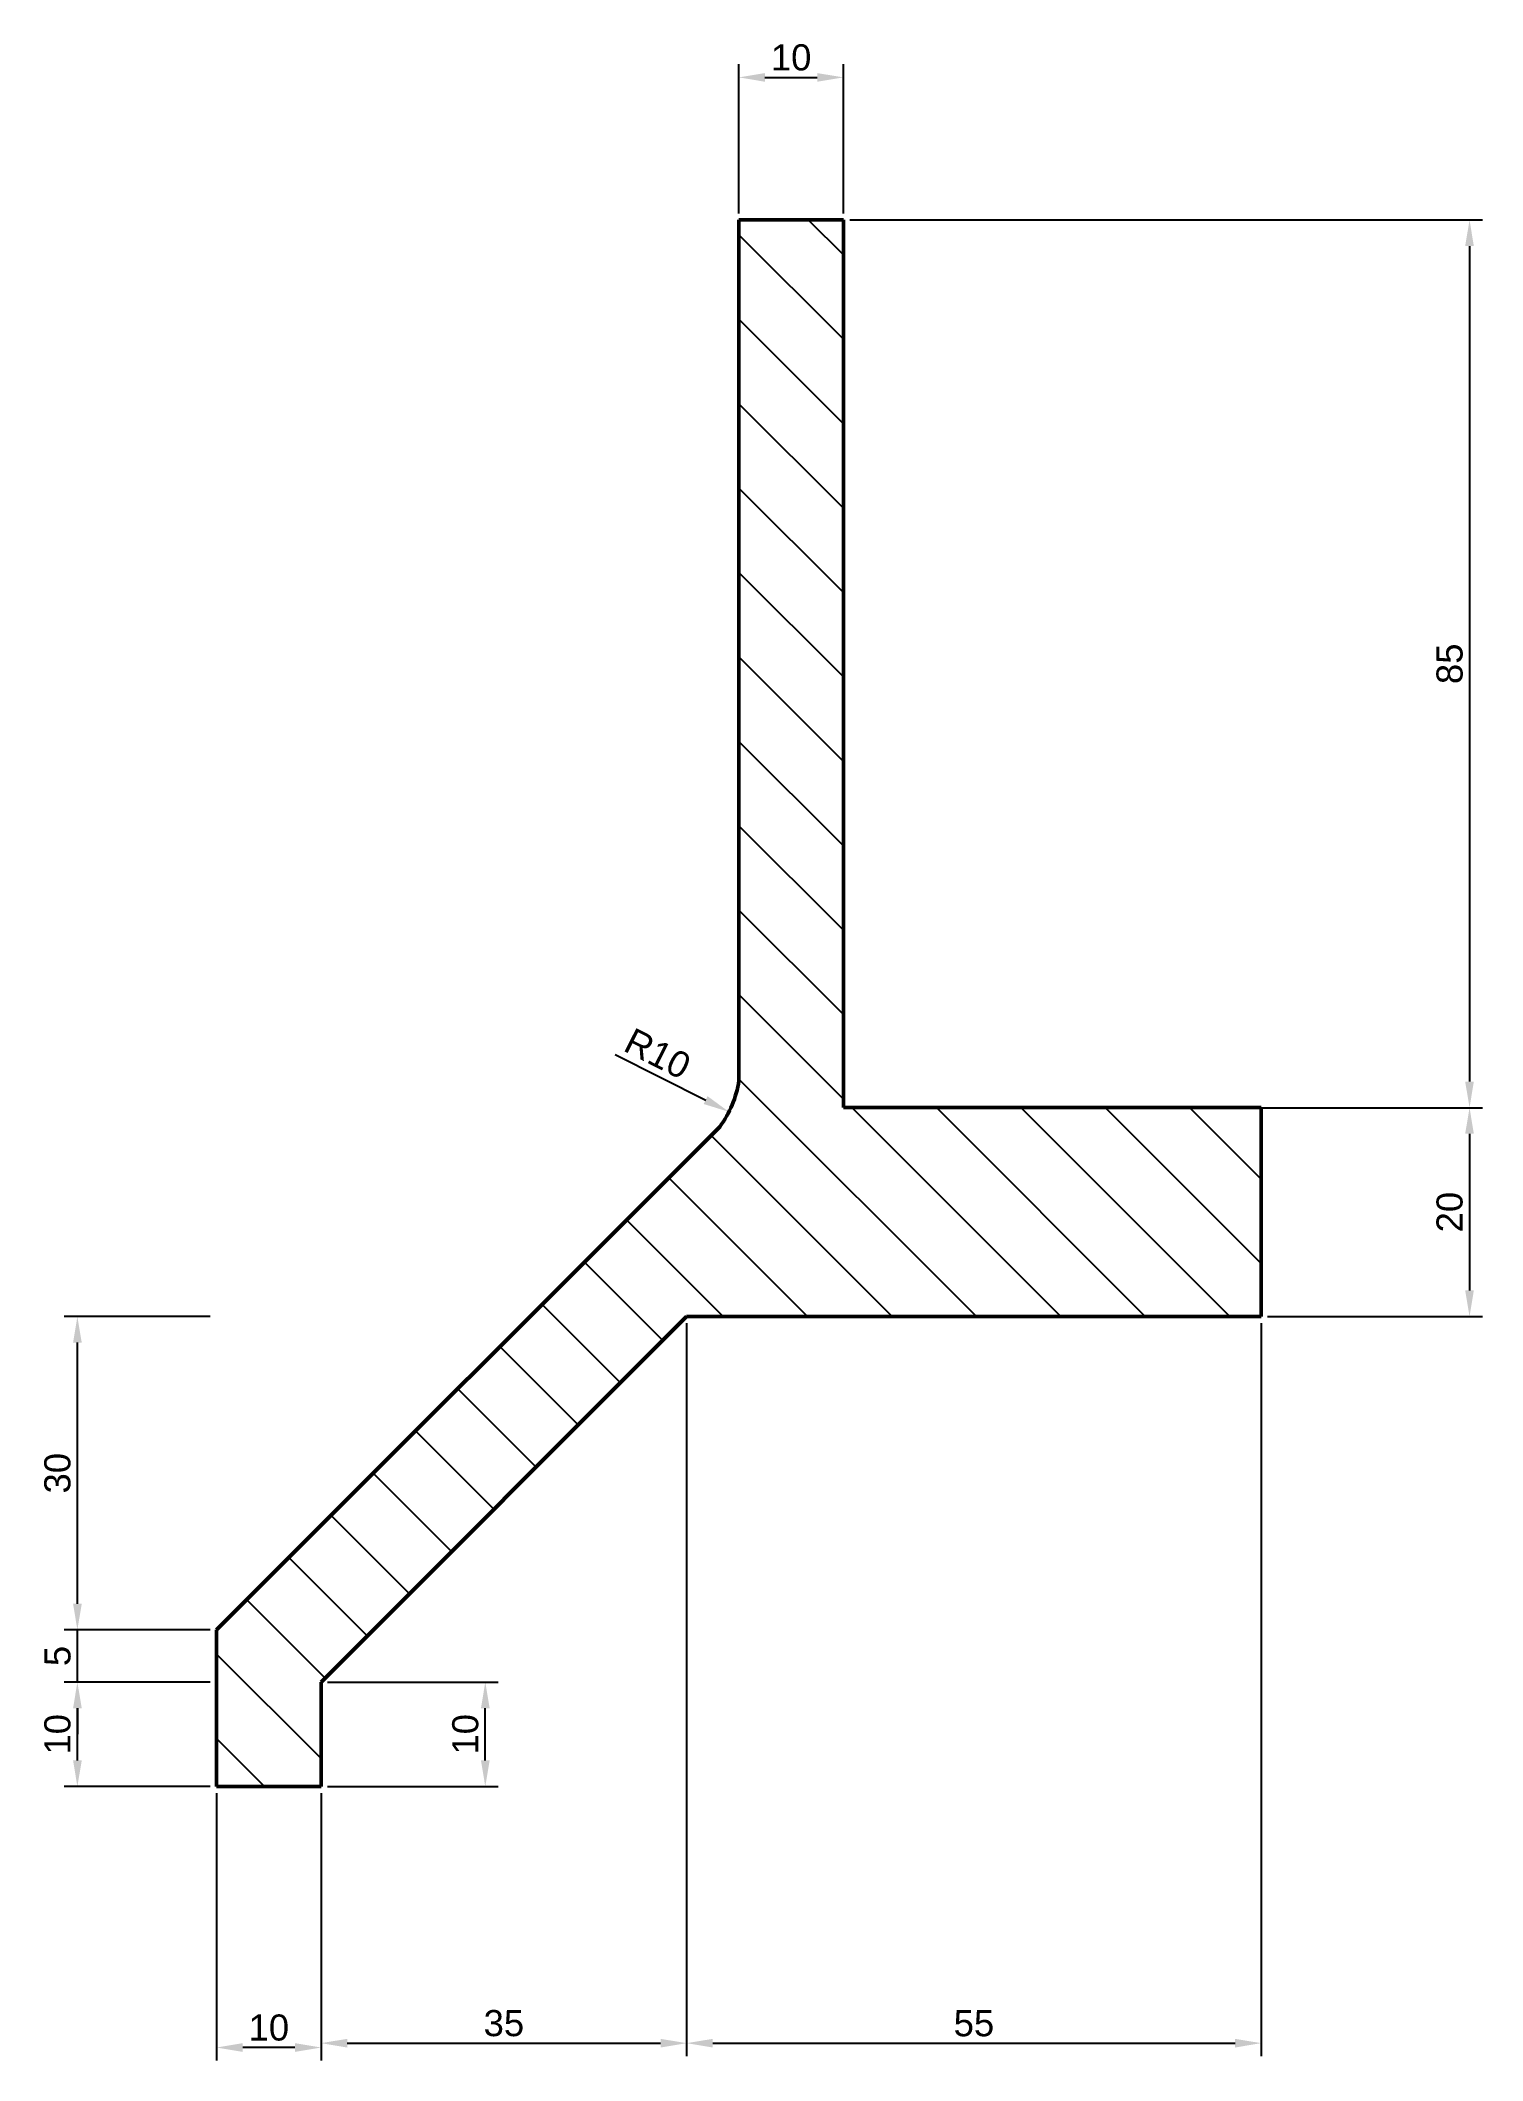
# Model space of a CAD drawing. Header units: millimetres. Extents: x -7 to 131, y -16 to 177.
import ezdxf

# ---------------------------------------------------------------- set-up
doc = ezdxf.new("R2010")
doc.units = ezdxf.units.MM
doc.layers.get('0').update_dxf_attribs({"lineweight": 50})
doc.layers.add('Размер', color=3, linetype='Continuous', lineweight=25)
doc.layers.add('Штрих', color=7, linetype='Continuous', lineweight=25)
doc.styles.get("Standard").update_dxf_attribs({"font": 'arial.ttf'})
doc.dimstyles.new('ISO-25', dxfattribs={"dimtxt": 2.5, "dimasz": 2.5, "dimexe": 1.25, "dimexo": 0.625, "dimtad": 1, "dimtxsty": 'Standard', "dimcen": 2.5, "dimadec": 0, "dimazin": 0, "dimtfac": 1, "dimtmove": 0, "dimatfit": 3, "dimfxl": 1, "dimarcsym": 0})

# ---------------------------------------------------------------- blocks, each defined once
blk = doc.blocks.new('*D2')
at = {"layer": 'Defpoints', "color": 0, "transparency": 16777216}
for p in [(69.85, 173.46), (59.85, 159.81), (69.85, 159.81)]:
    blk.add_point(p, dxfattribs=at)
at = {"layer": 'Размер', "color": 0, "lineweight": -2, "transparency": 16777216}
for p, q in [((59.85, 160.44), (59.85, 174.71)), ((69.85, 160.44), (69.85, 174.71)), ((62.35, 173.46), (67.35, 173.46))]:
    blk.add_line(p, q, dxfattribs=at)
at = {"layer": 'Размер', "color": 0, "transparency": 16777216}
for points in [[(62.35, 173.87), (62.35, 173.04), (59.85, 173.46)], [(67.35, 173.87), (67.35, 173.04), (69.85, 173.46)]]:
    blk.add_solid(points, dxfattribs=at)
at = {"layer": 'Размер', "color": 0, "transparency": 16777216, "insert": (64.85, 175.36), "char_height": 2.5, "attachment_point": 5}
blk.add_mtext('10', dxfattribs=at)
blk = doc.blocks.new('*D3')
at = {"layer": 'Defpoints', "color": 0, "transparency": 16777216}
for p in [(19.85, 9.81), (54.85, 9.81), (54.85, -14.76)]:
    blk.add_point(p, dxfattribs=at)
at = {"layer": 'Размер', "color": 0, "lineweight": -2, "transparency": 16777216}
for p, q in [((19.85, 9.19), (19.85, -16.01)), ((54.85, 9.19), (54.85, -16.01)), ((22.35, -14.76), (52.35, -14.76))]:
    blk.add_line(p, q, dxfattribs=at)
at = {"layer": 'Размер', "color": 0, "transparency": 16777216}
for points in [[(22.35, -14.35), (22.35, -15.18), (19.85, -14.76)], [(52.35, -14.35), (52.35, -15.18), (54.85, -14.76)]]:
    blk.add_solid(points, dxfattribs=at)
at = {"layer": 'Размер', "color": 0, "transparency": 16777216, "insert": (37.35, -12.86), "char_height": 2.5, "attachment_point": 5}
blk.add_mtext('35', dxfattribs=at)
blk = doc.blocks.new('*D4')
at = {"layer": 'Defpoints', "color": 0, "transparency": 16777216}
for p in [(9.85, 9.81), (19.85, 9.81), (9.85, -15.18)]:
    blk.add_point(p, dxfattribs=at)
at = {"layer": 'Размер', "color": 0, "lineweight": -2, "transparency": 16777216}
for p, q in [((9.85, 9.19), (9.85, -16.43)), ((19.85, 9.19), (19.85, -16.43)), ((17.35, -15.18), (12.35, -15.18))]:
    blk.add_line(p, q, dxfattribs=at)
at = {"layer": 'Размер', "color": 0, "transparency": 16777216}
for points in [[(12.35, -14.76), (12.35, -15.6), (9.85, -15.18)], [(17.35, -14.76), (17.35, -15.6), (19.85, -15.18)]]:
    blk.add_solid(points, dxfattribs=at)
at = {"layer": 'Размер', "color": 0, "transparency": 16777216, "insert": (14.85, -13.28), "char_height": 2.5, "attachment_point": 5}
blk.add_mtext('10', dxfattribs=at)
blk = doc.blocks.new('*D5')
at = {"layer": 'Defpoints', "color": 0, "transparency": 16777216}
for p in [(19.85, 19.81), (35.57, 19.81), (19.85, 9.81)]:
    blk.add_point(p, dxfattribs=at)
at = {"layer": 'Размер', "color": 0, "lineweight": -2, "transparency": 16777216}
for p, q in [((20.47, 19.81), (36.82, 19.81)), ((35.57, 12.31), (35.57, 17.31)), ((20.47, 9.81), (36.82, 9.81))]:
    blk.add_line(p, q, dxfattribs=at)
at = {"layer": 'Размер', "color": 0, "transparency": 16777216}
for points in [[(35.16, 17.31), (35.99, 17.31), (35.57, 19.81)], [(35.16, 12.31), (35.99, 12.31), (35.57, 9.81)]]:
    blk.add_solid(points, dxfattribs=at)
at = {"layer": 'Размер', "color": 0, "transparency": 16777216, "insert": (33.67, 14.81), "char_height": 2.5, "attachment_point": 5, "rotation": 90}
blk.add_mtext('10', dxfattribs=at)
blk = doc.blocks.new('*D7')
at = {"layer": 'Defpoints', "color": 0, "transparency": 16777216}
for p in [(-3.48, 54.81), (9.85, 54.81), (9.85, 24.81)]:
    blk.add_point(p, dxfattribs=at)
at = {"layer": 'Размер', "color": 0, "lineweight": -2, "transparency": 16777216}
for p, q in [((9.22, 54.81), (-4.73, 54.81)), ((-3.48, 27.31), (-3.48, 52.31)), ((9.22, 24.81), (-4.73, 24.81))]:
    blk.add_line(p, q, dxfattribs=at)
at = {"layer": 'Размер', "color": 0, "transparency": 16777216}
for points in [[(-3.89, 52.31), (-3.06, 52.31), (-3.48, 54.81)], [(-3.89, 27.31), (-3.06, 27.31), (-3.48, 24.81)]]:
    blk.add_solid(points, dxfattribs=at)
at = {"layer": 'Размер', "color": 0, "transparency": 16777216, "insert": (-5.38, 39.81), "char_height": 2.5, "attachment_point": 5, "rotation": 90}
blk.add_mtext('30', dxfattribs=at)
blk = doc.blocks.new('*D8')
at = {"layer": 'Defpoints', "color": 0, "transparency": 16777216}
for p in [(49.97, 78.91), (58.9, 74.41)]:
    blk.add_point(p, dxfattribs=at)
at = {"layer": 'Размер', "color": 0, "lineweight": -2, "transparency": 16777216}
blk.add_line((47.99, 79.91), (56.67, 75.54), dxfattribs=at)
at = {"layer": 'Размер', "color": 0, "transparency": 16777216}
blk.add_solid([(56.85, 75.91), (56.48, 75.16), (58.9, 74.41)], dxfattribs=at)
at = {"layer": 'Размер', "color": 0, "transparency": 16777216, "insert": (52.07, 79.98), "char_height": 2.5, "attachment_point": 5, "rotation": 333.2748}
blk.add_mtext('R10', dxfattribs=at)
blk = doc.blocks.new('*D9')
at = {"layer": 'Defpoints', "color": 0, "transparency": 16777216}
for p in [(109.85, 74.81), (109.85, 54.81), (129.8, 54.81)]:
    blk.add_point(p, dxfattribs=at)
at = {"layer": 'Размер', "color": 0, "lineweight": -2, "transparency": 16777216}
for p, q in [((110.47, 74.81), (131.05, 74.81)), ((129.8, 72.31), (129.8, 57.31)), ((110.47, 54.81), (131.05, 54.81))]:
    blk.add_line(p, q, dxfattribs=at)
at = {"layer": 'Размер', "color": 0, "transparency": 16777216}
for points in [[(129.38, 72.31), (130.21, 72.31), (129.8, 74.81)], [(129.38, 57.31), (130.21, 57.31), (129.8, 54.81)]]:
    blk.add_solid(points, dxfattribs=at)
at = {"layer": 'Размер', "color": 0, "transparency": 16777216, "insert": (127.9, 64.81), "char_height": 2.5, "attachment_point": 5, "rotation": 90}
blk.add_mtext('20', dxfattribs=at)
blk = doc.blocks.new('*D10')
at = {"layer": 'Defpoints', "color": 0, "transparency": 16777216}
for p in [(69.85, 159.81), (69.85, 74.81), (129.8, 74.81)]:
    blk.add_point(p, dxfattribs=at)
at = {"layer": 'Размер', "color": 0, "lineweight": -2, "transparency": 16777216}
for p, q in [((70.47, 159.81), (131.05, 159.81)), ((129.8, 157.31), (129.8, 77.31)), ((70.47, 74.81), (131.05, 74.81))]:
    blk.add_line(p, q, dxfattribs=at)
at = {"layer": 'Размер', "color": 0, "transparency": 16777216}
for points in [[(129.38, 157.31), (130.21, 157.31), (129.8, 159.81)], [(129.38, 77.31), (130.21, 77.31), (129.8, 74.81)]]:
    blk.add_solid(points, dxfattribs=at)
at = {"layer": 'Размер', "color": 0, "transparency": 16777216, "insert": (127.9, 117.31), "char_height": 2.5, "attachment_point": 5, "rotation": 90}
blk.add_mtext('85', dxfattribs=at)
blk = doc.blocks.new('*D11')
at = {"layer": 'Defpoints', "color": 0, "transparency": 16777216}
for p in [(54.85, 54.81), (109.85, 54.81), (109.85, -14.76)]:
    blk.add_point(p, dxfattribs=at)
at = {"layer": 'Размер', "color": 0, "lineweight": -2, "transparency": 16777216}
for p, q in [((54.85, 54.19), (54.85, -16.01)), ((109.85, 54.19), (109.85, -16.01)), ((57.35, -14.76), (107.35, -14.76))]:
    blk.add_line(p, q, dxfattribs=at)
at = {"layer": 'Размер', "color": 0, "transparency": 16777216}
for points in [[(57.35, -14.35), (57.35, -15.18), (54.85, -14.76)], [(107.35, -14.35), (107.35, -15.18), (109.85, -14.76)]]:
    blk.add_solid(points, dxfattribs=at)
at = {"layer": 'Размер', "color": 0, "transparency": 16777216, "insert": (82.35, -12.87), "char_height": 2.5, "attachment_point": 5}
blk.add_mtext('55', dxfattribs=at)
blk = doc.blocks.new('*D12')
at = {"layer": 'Defpoints', "color": 0, "transparency": 16777216}
for p in [(-3.48, 19.81), (9.85, 19.81), (9.85, 9.81)]:
    blk.add_point(p, dxfattribs=at)
at = {"layer": 'Размер', "color": 0, "lineweight": -2, "transparency": 16777216}
for p, q in [((9.22, 19.81), (-4.73, 19.81)), ((-3.48, 12.31), (-3.48, 17.31)), ((9.22, 9.81), (-4.73, 9.81))]:
    blk.add_line(p, q, dxfattribs=at)
at = {"layer": 'Размер', "color": 0, "transparency": 16777216}
for points in [[(-3.89, 17.31), (-3.06, 17.31), (-3.48, 19.81)], [(-3.89, 12.31), (-3.06, 12.31), (-3.48, 9.81)]]:
    blk.add_solid(points, dxfattribs=at)
at = {"layer": 'Размер', "color": 0, "transparency": 16777216, "insert": (-5.38, 14.81), "char_height": 2.5, "attachment_point": 5, "rotation": 90}
blk.add_mtext('10', dxfattribs=at)
blk = doc.blocks.new('*D13')
at = {"layer": 'Defpoints', "color": 0, "transparency": 16777216}
for p in [(-3.48, 24.81), (9.85, 24.81), (9.85, 19.81)]:
    blk.add_point(p, dxfattribs=at)
at = {"layer": 'Размер', "color": 0, "lineweight": -2, "transparency": 16777216}
for p, q in [((-3.48, 27.31), (-3.48, 29.81)), ((9.22, 24.81), (-4.73, 24.81)), ((-3.48, 19.81), (-3.48, 24.81)), ((9.22, 19.81), (-4.73, 19.81)), ((-3.48, 17.31), (-3.48, 14.81))]:
    blk.add_line(p, q, dxfattribs=at)
at = {"layer": 'Размер', "color": 0, "transparency": 16777216}
for points in [[(-3.89, 27.31), (-3.06, 27.31), (-3.48, 24.81)], [(-3.89, 17.31), (-3.06, 17.31), (-3.48, 19.81)]]:
    blk.add_solid(points, dxfattribs=at)
at = {"layer": 'Размер', "color": 0, "transparency": 16777216, "insert": (-5.37, 22.31), "char_height": 2.5, "attachment_point": 5, "rotation": 90}
blk.add_mtext('5', dxfattribs=at)

msp = doc.modelspace()

# ---------------------------------------------------------------- hatches: boundary and pattern name
at = {"layer": 'Штрих'}
h = msp.add_hatch(dxfattribs=at)
h.set_pattern_fill('ANSI31', color=256, scale=1.8, angle=90)
h.paths.add_polyline_path([(109.85, 74.812), (69.85, 74.812), (69.85, 159.812), (59.85, 159.812), (59.85, 77.382, -0.1207296), (58.024, 72.986), (9.85, 24.812), (9.85, 9.812), (19.85, 9.812), (19.85, 19.812), (54.85, 54.812), (109.85, 54.812)])

# ---------------------------------------------------------------- linework, layer by layer
for p, q in [((69.85, 159.812), (59.85, 159.812)), ((59.85, 159.812), (59.85, 77.382)), ((69.85, 74.812), (69.85, 159.812)), ((109.85, 74.812), (69.85, 74.812)), ((109.85, 54.812), (109.85, 74.812)), ((9.85, 24.812), (58.024, 72.986)), ((19.85, 19.812), (54.85, 54.812)), ((54.85, 54.812), (109.85, 54.812)), ((9.85, 9.812), (9.85, 24.812)), ((19.85, 9.812), (19.85, 19.812)), ((9.85, 9.812), (19.85, 9.812))]:
    msp.add_line(p, q)
msp.add_arc((49.967, 78.909), 10, 323.68155, 351.21746)

# ---------------------------------------------------------------- dimensions: what is measured, and where the dimension line sits
at = {"layer": 'Размер'}
for base, p1, p2, picture, middle in [((69.85, 173.458), (59.85, 159.812), (69.85, 159.812), '*D2', (64.85, 175.359)), ((109.85, -14.764), (54.85, 54.812), (109.85, 54.812), '*D11', (82.35, -12.868)), ((9.85, -15.181), (19.85, 9.812), (9.85, 9.812), '*D4', (14.85, -13.279)), ((54.85, -14.764), (19.85, 9.812), (54.85, 9.812), '*D3', (37.35, -12.862))]:
    dim = msp.add_linear_dim(base=base, p1=p1, p2=p2, dimstyle='ISO-25', dxfattribs=at)
    dim.commit()
    dim.dimension.update_dxf_attribs({"geometry": picture, "text_midpoint": middle})
for base, p1, p2, picture, middle in [((129.798, 74.812), (69.85, 159.812), (69.85, 74.812), '*D10', (127.897, 117.312)), ((129.798, 54.812), (109.85, 74.812), (109.85, 54.812), '*D9', (127.897, 64.812)), ((-3.475, 54.812), (9.85, 24.812), (9.85, 54.812), '*D7', (-5.377, 39.812)), ((-3.475, 24.812), (9.85, 19.812), (9.85, 24.812), '*D13', (-5.371, 22.312)), ((-3.475, 19.812), (9.85, 9.812), (9.85, 19.812), '*D12', (-5.377, 14.812)), ((35.574, 19.812), (19.85, 9.812), (19.85, 19.812), '*D5', (33.673, 14.812))]:
    dim = msp.add_linear_dim(base=base, p1=p1, p2=p2, angle=90, dimstyle='ISO-25', dxfattribs=at)
    dim.commit()
    dim.dimension.update_dxf_attribs({"geometry": picture, "text_midpoint": middle})
dim = msp.add_radius_dim(center=(49.967, 78.909), mpoint=(58.899, 74.412), dimstyle='ISO-25', dxfattribs=at)
dim.commit()
dim.dimension.update_dxf_attribs({"geometry": '*D8', "text_midpoint": (51.21, 78.283), "dimtype": 164})

doc.saveas('drawing.dxf')
